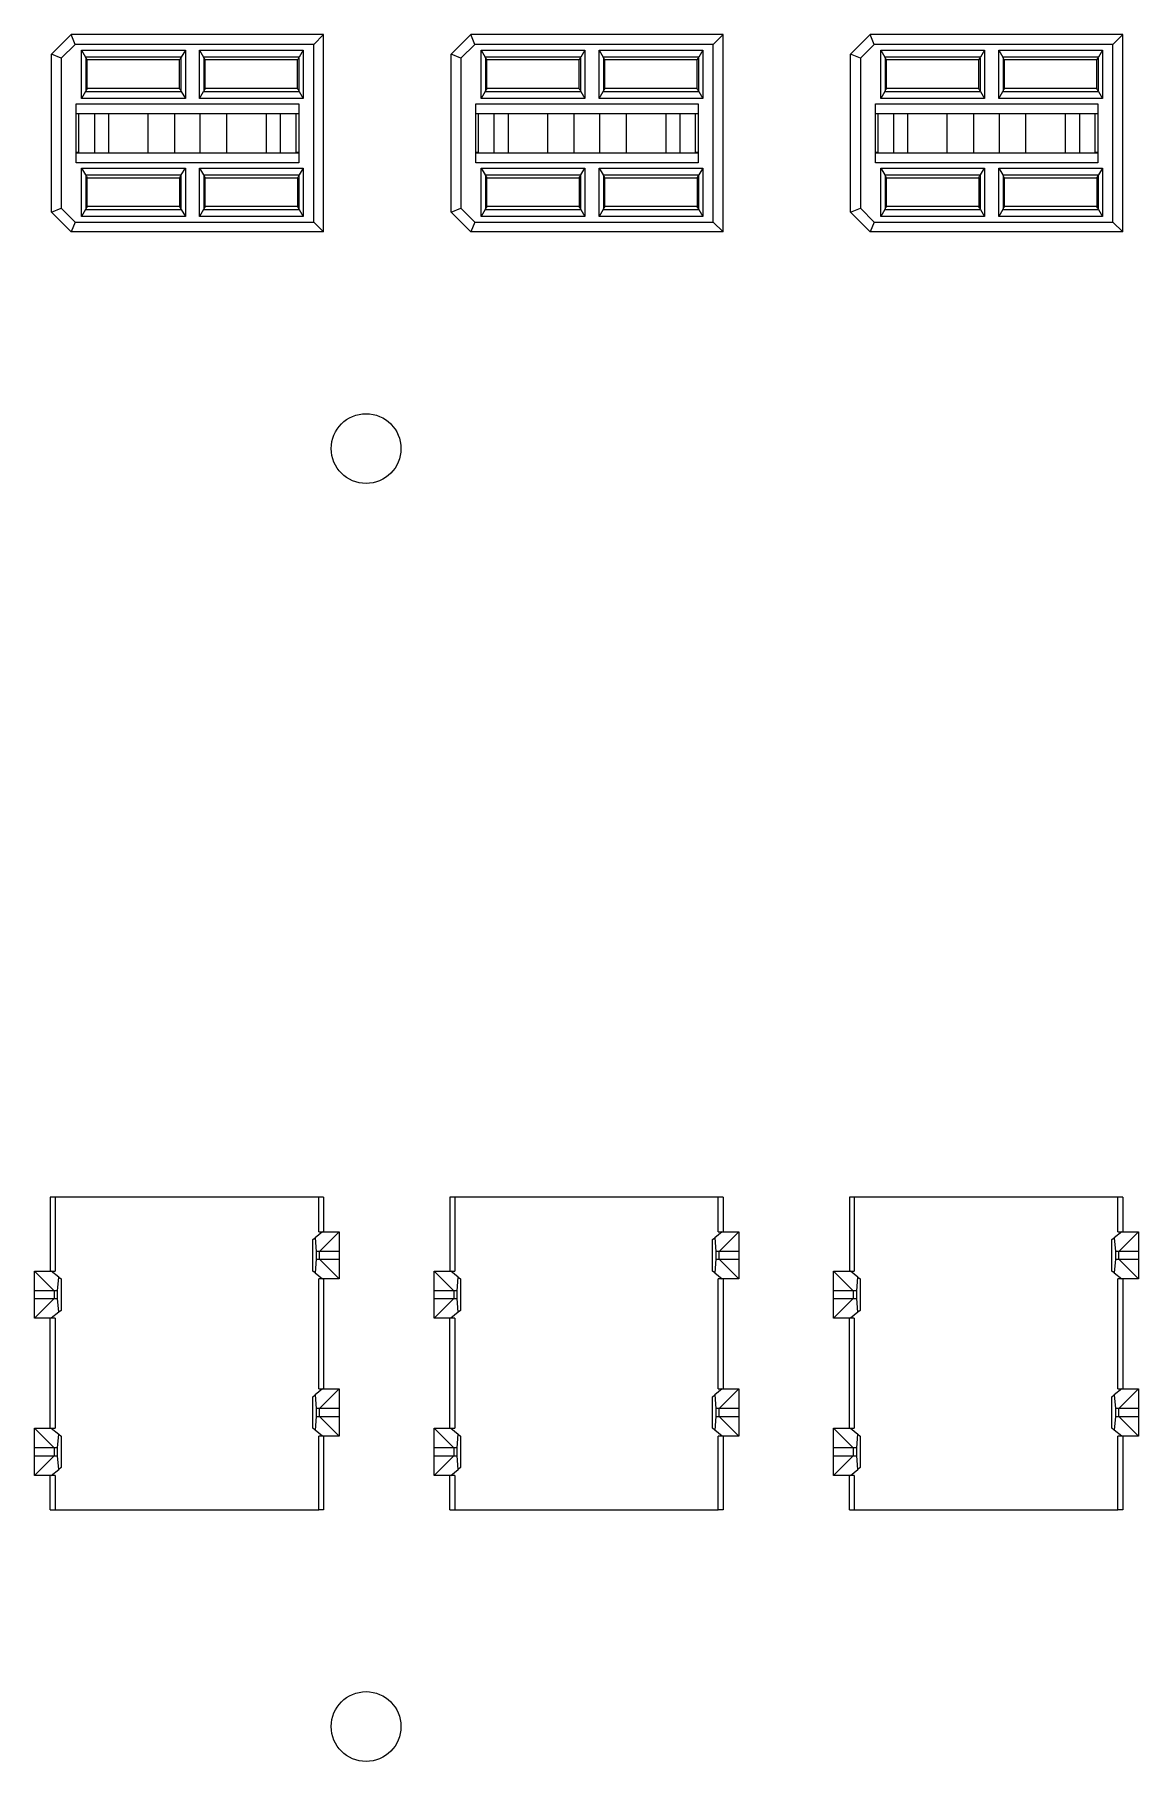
# Model space of a CAD drawing. Header units: millimetres. Extents: x 5 to 589, y 5 to 415.
# Drawn here: x 246.5 to 302.7, y 228.9 to 316.8 of the extents above; entities that cross this region are included whole.
import ezdxf

# ---------------------------------------------------------------- set-up
doc = ezdxf.new("R2010")
doc.units = ezdxf.units.MM

msp = doc.modelspace()

# ---------------------------------------------------------------- linework, layer by layer
at = {"color": 7, "linetype": 'Continuous', "lineweight": 15}
for p, q in [((248.396, 316.769), (247.396, 315.769)), ((247.896, 315.562), (248.604, 316.269)), ((248.604, 316.269), (248.396, 316.769)), ((261.236, 316.769), (248.396, 316.769)), ((260.736, 316.269), (248.604, 316.269)), ((261.236, 316.769), (260.736, 316.269)), ((260.736, 307.229), (260.736, 316.269)), ((261.236, 306.729), (261.236, 316.769)), ((268.716, 316.769), (267.716, 315.769)), ((268.216, 315.562), (268.924, 316.269)), ((268.924, 316.269), (268.716, 316.769)), ((281.556, 316.769), (268.716, 316.769)), ((281.056, 316.269), (268.924, 316.269)), ((281.556, 316.769), (281.056, 316.269)), ((281.056, 307.229), (281.056, 316.269)), ((281.556, 306.729), (281.556, 316.769)), ((289.036, 316.769), (288.036, 315.769)), ((288.536, 315.562), (289.244, 316.269)), ((289.244, 316.269), (289.036, 316.769)), ((301.876, 316.769), (289.036, 316.769)), ((301.376, 316.269), (289.244, 316.269)), ((301.876, 316.769), (301.376, 316.269)), ((301.376, 307.229), (301.376, 316.269)), ((301.876, 306.729), (301.876, 316.769)), ((247.896, 315.562), (247.396, 315.769)), ((247.396, 307.729), (247.396, 315.769)), ((247.896, 315.562), (247.896, 307.936)), ((248.928, 313.519), (248.928, 315.979)), ((248.928, 315.979), (249.132, 315.625)), ((248.928, 315.979), (254.205, 315.979)), ((254.001, 315.625), (249.132, 315.625)), ((249.149, 315.597), (249.149, 313.9)), ((249.216, 314.013), (249.216, 315.484)), ((253.916, 315.479), (249.216, 315.479)), ((253.916, 314.013), (253.916, 315.484)), ((253.983, 315.597), (253.983, 313.9)), ((254.205, 315.979), (254.001, 315.625)), ((254.205, 315.979), (254.205, 313.519)), ((254.928, 315.979), (260.205, 315.979)), ((254.928, 313.519), (254.928, 315.979)), ((254.928, 315.979), (255.132, 315.625)), ((260.001, 315.625), (255.132, 315.625)), ((255.149, 315.597), (255.149, 313.9)), ((255.216, 314.013), (255.216, 315.484)), ((259.916, 315.479), (255.216, 315.479)), ((259.916, 314.013), (259.916, 315.484)), ((259.983, 315.597), (259.983, 313.9)), ((260.205, 315.979), (260.001, 315.625)), ((260.205, 315.979), (260.205, 313.519)), ((267.716, 307.729), (267.716, 315.769)), ((268.216, 315.562), (267.716, 315.769)), ((268.216, 315.562), (268.216, 307.936)), ((269.248, 313.519), (269.248, 315.979)), ((269.248, 315.979), (269.452, 315.625)), ((269.248, 315.979), (274.525, 315.979)), ((274.321, 315.625), (269.452, 315.625)), ((269.469, 315.597), (269.469, 313.9)), ((269.536, 314.013), (269.536, 315.484)), ((274.236, 315.479), (269.536, 315.479)), ((274.236, 314.013), (274.236, 315.484)), ((274.303, 315.597), (274.303, 313.9)), ((274.525, 315.979), (274.321, 315.625)), ((274.525, 315.979), (274.525, 313.519)), ((275.248, 315.979), (280.525, 315.979)), ((275.248, 313.519), (275.248, 315.979)), ((275.248, 315.979), (275.452, 315.625)), ((280.321, 315.625), (275.452, 315.625)), ((275.469, 315.597), (275.469, 313.9)), ((275.536, 314.013), (275.536, 315.484)), ((280.236, 315.479), (275.536, 315.479)), ((280.236, 314.013), (280.236, 315.484)), ((280.303, 315.597), (280.303, 313.9)), ((280.525, 315.979), (280.321, 315.625)), ((280.525, 315.979), (280.525, 313.519)), ((288.536, 315.562), (288.036, 315.769)), ((288.036, 307.729), (288.036, 315.769)), ((288.536, 315.562), (288.536, 307.936)), ((289.568, 315.979), (294.845, 315.979)), ((289.568, 315.979), (289.772, 315.625)), ((289.568, 313.519), (289.568, 315.979)), ((294.641, 315.625), (289.772, 315.625)), ((289.789, 315.597), (289.789, 313.9)), ((289.856, 314.013), (289.856, 315.484)), ((294.556, 315.479), (289.856, 315.479)), ((294.556, 314.013), (294.556, 315.484)), ((294.623, 315.597), (294.623, 313.9)), ((294.845, 315.979), (294.641, 315.625)), ((294.845, 315.979), (294.845, 313.519)), ((295.568, 315.979), (300.845, 315.979)), ((295.568, 313.519), (295.568, 315.979)), ((295.568, 315.979), (295.772, 315.625)), ((300.641, 315.625), (295.772, 315.625)), ((295.789, 315.597), (295.789, 313.9)), ((295.856, 314.013), (295.856, 315.484)), ((300.556, 315.479), (295.856, 315.479)), ((300.556, 314.013), (300.556, 315.484)), ((300.623, 315.597), (300.623, 313.9)), ((300.845, 315.979), (300.641, 315.625)), ((300.845, 315.979), (300.845, 313.519)), ((249.132, 313.872), (248.928, 313.519)), ((249.132, 313.872), (254.001, 313.872)), ((253.916, 314.019), (249.216, 314.019)), ((254.001, 313.872), (254.205, 313.519)), ((254.928, 313.519), (255.132, 313.872)), ((255.132, 313.872), (260.001, 313.872)), ((259.916, 314.019), (255.216, 314.019)), ((260.001, 313.872), (260.205, 313.519)), ((269.452, 313.872), (269.248, 313.519)), ((269.452, 313.872), (274.321, 313.872)), ((274.236, 314.019), (269.536, 314.019)), ((274.321, 313.872), (274.525, 313.519)), ((275.248, 313.519), (275.452, 313.872)), ((275.452, 313.872), (280.321, 313.872)), ((280.236, 314.019), (275.536, 314.019)), ((280.321, 313.872), (280.525, 313.519)), ((289.772, 313.872), (289.568, 313.519)), ((289.772, 313.872), (294.641, 313.872)), ((294.556, 314.019), (289.856, 314.019)), ((294.641, 313.872), (294.845, 313.519)), ((295.568, 313.519), (295.772, 313.872)), ((295.772, 313.872), (300.641, 313.872)), ((300.556, 314.019), (295.856, 314.019)), ((300.641, 313.872), (300.845, 313.519)), ((248.66, 313.249), (259.973, 313.249)), ((248.66, 310.249), (248.66, 313.249)), ((248.66, 312.749), (259.973, 312.749)), ((248.796, 312.729), (248.66, 312.729)), ((248.796, 312.749), (248.796, 312.729)), ((248.796, 310.769), (248.796, 312.729)), ((254.205, 313.519), (248.928, 313.519)), ((249.596, 310.749), (249.596, 312.749)), ((250.316, 310.749), (250.316, 312.749)), ((252.316, 310.749), (252.316, 312.749)), ((253.666, 310.749), (253.666, 312.749)), ((260.205, 313.519), (254.928, 313.519)), ((254.966, 310.749), (254.966, 312.749)), ((256.316, 310.749), (256.316, 312.749)), ((258.316, 312.749), (258.316, 310.749)), ((259.036, 312.749), (259.036, 310.749)), ((259.836, 312.749), (259.836, 312.729)), ((259.973, 312.729), (259.836, 312.729)), ((259.836, 310.769), (259.836, 312.729)), ((259.973, 313.249), (259.973, 310.249)), ((268.98, 313.249), (280.293, 313.249)), ((268.98, 310.249), (268.98, 313.249)), ((268.98, 312.749), (280.293, 312.749)), ((269.116, 312.729), (268.98, 312.729)), ((269.116, 312.749), (269.116, 312.729)), ((269.116, 310.769), (269.116, 312.729)), ((274.525, 313.519), (269.248, 313.519)), ((269.916, 310.749), (269.916, 312.749)), ((270.636, 310.749), (270.636, 312.749)), ((272.636, 310.749), (272.636, 312.749)), ((273.986, 310.749), (273.986, 312.749)), ((280.525, 313.519), (275.248, 313.519)), ((275.286, 310.749), (275.286, 312.749)), ((276.636, 310.749), (276.636, 312.749)), ((278.636, 312.749), (278.636, 310.749)), ((279.356, 312.749), (279.356, 310.749)), ((280.156, 312.749), (280.156, 312.729)), ((280.293, 312.729), (280.156, 312.729)), ((280.156, 310.769), (280.156, 312.729)), ((280.293, 313.249), (280.293, 310.249)), ((289.3, 313.249), (300.613, 313.249)), ((289.3, 310.249), (289.3, 313.249)), ((289.3, 312.749), (300.613, 312.749)), ((289.436, 312.729), (289.3, 312.729)), ((289.436, 312.749), (289.436, 312.729)), ((289.436, 310.769), (289.436, 312.729)), ((294.845, 313.519), (289.568, 313.519)), ((290.236, 310.749), (290.236, 312.749)), ((290.956, 310.749), (290.956, 312.749)), ((292.956, 310.749), (292.956, 312.749)), ((294.306, 310.749), (294.306, 312.749)), ((300.845, 313.519), (295.568, 313.519)), ((295.606, 310.749), (295.606, 312.749)), ((296.956, 310.749), (296.956, 312.749)), ((298.956, 312.749), (298.956, 310.749)), ((299.676, 312.749), (299.676, 310.749)), ((300.476, 312.749), (300.476, 312.729)), ((300.613, 312.729), (300.476, 312.729)), ((300.476, 310.769), (300.476, 312.729)), ((300.613, 313.249), (300.613, 310.249)), ((248.796, 310.769), (248.66, 310.769)), ((248.66, 310.749), (259.973, 310.749)), ((259.973, 310.249), (248.66, 310.249)), ((248.796, 310.769), (248.796, 310.749)), ((259.836, 310.769), (259.836, 310.749)), ((259.973, 310.769), (259.836, 310.769)), ((269.116, 310.769), (268.98, 310.769)), ((268.98, 310.749), (280.293, 310.749)), ((280.293, 310.249), (268.98, 310.249)), ((269.116, 310.769), (269.116, 310.749)), ((280.156, 310.769), (280.156, 310.749)), ((280.293, 310.769), (280.156, 310.769)), ((289.436, 310.769), (289.3, 310.769)), ((289.3, 310.749), (300.613, 310.749)), ((300.613, 310.249), (289.3, 310.249)), ((289.436, 310.769), (289.436, 310.749)), ((300.476, 310.769), (300.476, 310.749)), ((300.613, 310.769), (300.476, 310.769)), ((248.928, 309.979), (254.205, 309.979)), ((248.928, 307.519), (248.928, 309.979)), ((248.928, 309.979), (249.132, 309.625)), ((249.132, 309.625), (254.001, 309.625)), ((249.149, 309.597), (249.149, 307.9)), ((249.216, 308.013), (249.216, 309.484)), ((249.216, 309.479), (253.916, 309.479)), ((253.916, 309.484), (253.916, 308.013)), ((253.983, 309.597), (253.983, 307.9)), ((254.001, 309.625), (254.205, 309.979)), ((254.205, 309.979), (254.205, 307.519)), ((254.928, 309.979), (260.205, 309.979)), ((254.928, 307.519), (254.928, 309.979)), ((254.928, 309.979), (255.132, 309.625)), ((255.132, 309.625), (260.001, 309.625)), ((255.149, 309.597), (255.149, 307.9)), ((255.216, 308.013), (255.216, 309.484)), ((255.216, 309.479), (259.916, 309.479)), ((259.916, 309.484), (259.916, 308.013)), ((259.983, 309.597), (259.983, 307.9)), ((260.205, 309.979), (260.001, 309.625)), ((260.205, 309.979), (260.205, 307.519)), ((269.248, 309.979), (274.525, 309.979)), ((269.248, 307.519), (269.248, 309.979)), ((269.248, 309.979), (269.452, 309.625)), ((269.452, 309.625), (274.321, 309.625)), ((269.469, 309.597), (269.469, 307.9)), ((269.536, 308.013), (269.536, 309.484)), ((269.536, 309.479), (274.236, 309.479)), ((274.236, 309.484), (274.236, 308.013)), ((274.303, 309.597), (274.303, 307.9)), ((274.321, 309.625), (274.525, 309.979)), ((274.525, 309.979), (274.525, 307.519)), ((275.248, 309.979), (280.525, 309.979)), ((275.248, 307.519), (275.248, 309.979)), ((275.248, 309.979), (275.452, 309.625)), ((275.452, 309.625), (280.321, 309.625)), ((275.469, 309.597), (275.469, 307.9)), ((275.536, 308.013), (275.536, 309.484)), ((275.536, 309.479), (280.236, 309.479)), ((280.236, 309.484), (280.236, 308.013)), ((280.303, 309.597), (280.303, 307.9)), ((280.525, 309.979), (280.321, 309.625)), ((280.525, 309.979), (280.525, 307.519)), ((289.568, 309.979), (294.845, 309.979)), ((289.568, 307.519), (289.568, 309.979)), ((289.568, 309.979), (289.772, 309.625)), ((289.772, 309.625), (294.641, 309.625)), ((289.789, 309.597), (289.789, 307.9)), ((289.856, 308.013), (289.856, 309.484)), ((289.856, 309.479), (294.556, 309.479)), ((294.556, 309.484), (294.556, 308.013)), ((294.623, 309.597), (294.623, 307.9)), ((294.641, 309.625), (294.845, 309.979)), ((294.845, 309.979), (294.845, 307.519)), ((295.568, 309.979), (300.845, 309.979)), ((295.568, 307.519), (295.568, 309.979)), ((295.568, 309.979), (295.772, 309.625)), ((295.772, 309.625), (300.641, 309.625)), ((295.789, 309.597), (295.789, 307.9)), ((295.856, 308.013), (295.856, 309.484)), ((295.856, 309.479), (300.556, 309.479)), ((300.556, 309.484), (300.556, 308.013)), ((300.623, 309.597), (300.623, 307.9)), ((300.845, 309.979), (300.641, 309.625)), ((300.845, 309.979), (300.845, 307.519)), ((247.396, 307.729), (247.896, 307.936)), ((248.396, 306.729), (247.396, 307.729)), ((247.896, 307.936), (248.604, 307.229)), ((249.132, 307.872), (248.928, 307.519)), ((254.205, 307.519), (248.928, 307.519)), ((249.132, 307.872), (254.001, 307.872)), ((253.916, 308.019), (249.216, 308.019)), ((254.001, 307.872), (254.205, 307.519)), ((255.132, 307.872), (254.928, 307.519)), ((260.205, 307.519), (254.928, 307.519)), ((255.132, 307.872), (260.001, 307.872)), ((259.916, 308.019), (255.216, 308.019)), ((260.001, 307.872), (260.205, 307.519)), ((267.716, 307.729), (268.216, 307.936)), ((268.716, 306.729), (267.716, 307.729)), ((268.216, 307.936), (268.924, 307.229)), ((269.452, 307.872), (269.248, 307.519)), ((274.525, 307.519), (269.248, 307.519)), ((269.452, 307.872), (274.321, 307.872)), ((274.236, 308.019), (269.536, 308.019)), ((274.321, 307.872), (274.525, 307.519)), ((275.452, 307.872), (275.248, 307.519)), ((280.525, 307.519), (275.248, 307.519)), ((275.452, 307.872), (280.321, 307.872)), ((280.236, 308.019), (275.536, 308.019)), ((280.321, 307.872), (280.525, 307.519)), ((288.036, 307.729), (288.536, 307.936)), ((289.036, 306.729), (288.036, 307.729)), ((288.536, 307.936), (289.244, 307.229)), ((289.772, 307.872), (289.568, 307.519)), ((294.845, 307.519), (289.568, 307.519)), ((289.772, 307.872), (294.641, 307.872)), ((294.556, 308.019), (289.856, 308.019)), ((294.641, 307.872), (294.845, 307.519)), ((295.772, 307.872), (295.568, 307.519)), ((300.845, 307.519), (295.568, 307.519)), ((295.772, 307.872), (300.641, 307.872)), ((300.556, 308.019), (295.856, 308.019)), ((300.641, 307.872), (300.845, 307.519)), ((248.604, 307.229), (248.396, 306.729)), ((261.236, 306.729), (248.396, 306.729)), ((248.604, 307.229), (260.736, 307.229)), ((261.236, 306.729), (260.736, 307.229)), ((268.924, 307.229), (268.716, 306.729)), ((281.556, 306.729), (268.716, 306.729)), ((268.924, 307.229), (281.056, 307.229)), ((281.556, 306.729), (281.056, 307.229)), ((289.244, 307.229), (289.036, 306.729)), ((301.876, 306.729), (289.036, 306.729)), ((289.244, 307.229), (301.376, 307.229)), ((301.876, 306.729), (301.376, 307.229)), ((247.336, 257.629), (247.336, 253.879)), ((247.586, 257.629), (247.336, 257.629)), ((247.586, 257.629), (247.586, 253.879)), ((260.986, 257.629), (247.586, 257.629)), ((260.986, 255.879), (260.986, 257.629)), ((261.236, 257.629), (260.986, 257.629)), ((261.236, 257.629), (261.236, 255.879)), ((267.656, 257.629), (267.656, 253.879)), ((267.906, 257.629), (267.656, 257.629)), ((267.906, 257.629), (267.906, 253.879)), ((281.306, 257.629), (267.906, 257.629)), ((281.306, 255.879), (281.306, 257.629)), ((281.556, 257.629), (281.306, 257.629)), ((281.556, 257.629), (281.556, 255.879)), ((287.976, 257.629), (287.976, 253.879)), ((288.226, 257.629), (287.976, 257.629)), ((288.226, 257.629), (288.226, 253.879)), ((301.626, 257.629), (288.226, 257.629)), ((301.626, 255.879), (301.626, 257.629)), ((301.876, 257.629), (301.626, 257.629)), ((301.876, 257.629), (301.876, 255.879)), ((261.186, 255.879), (260.806, 255.574)), ((260.986, 255.879), (261.186, 255.879)), ((262.036, 255.879), (261.036, 254.879)), ((261.186, 255.879), (262.036, 255.879)), ((262.036, 255.879), (262.036, 254.879)), ((281.506, 255.879), (281.126, 255.574)), ((281.306, 255.879), (281.506, 255.879)), ((282.356, 255.879), (281.356, 254.879)), ((281.506, 255.879), (282.356, 255.879)), ((282.356, 255.879), (282.356, 254.879)), ((301.826, 255.879), (301.446, 255.574)), ((301.626, 255.879), (301.826, 255.879)), ((302.676, 255.879), (301.676, 254.879)), ((301.826, 255.879), (302.676, 255.879)), ((302.676, 255.879), (302.676, 254.879)), ((260.686, 255.479), (260.806, 255.574)), ((260.686, 253.879), (260.686, 255.479)), ((260.806, 255.574), (260.866, 254.879)), ((260.866, 254.879), (260.866, 254.479)), ((261.036, 254.879), (260.866, 254.879)), ((261.036, 254.479), (261.036, 254.879)), ((262.036, 254.879), (261.036, 254.879)), ((262.036, 254.879), (262.036, 254.479)), ((281.006, 255.479), (281.126, 255.574)), ((281.006, 253.879), (281.006, 255.479)), ((281.126, 255.574), (281.186, 254.879)), ((281.186, 254.879), (281.186, 254.479)), ((281.356, 254.879), (281.186, 254.879)), ((281.356, 254.479), (281.356, 254.879)), ((282.356, 254.879), (281.356, 254.879)), ((282.356, 254.879), (282.356, 254.479)), ((301.326, 255.479), (301.446, 255.574)), ((301.326, 253.879), (301.326, 255.479)), ((301.446, 255.574), (301.506, 254.879)), ((301.506, 254.879), (301.506, 254.479)), ((301.676, 254.879), (301.506, 254.879)), ((301.676, 254.479), (301.676, 254.879)), ((302.676, 254.879), (301.676, 254.879)), ((302.676, 254.879), (302.676, 254.479)), ((246.536, 253.879), (247.386, 253.879)), ((247.536, 252.879), (246.536, 253.879)), ((246.536, 252.879), (246.536, 253.879)), ((247.767, 253.574), (247.386, 253.879)), ((247.386, 253.879), (247.586, 253.879)), ((260.806, 253.783), (260.686, 253.879)), ((260.866, 254.479), (260.806, 253.783)), ((260.866, 254.479), (261.036, 254.479)), ((261.036, 254.479), (262.036, 253.479)), ((261.036, 254.479), (262.036, 254.479)), ((262.036, 254.479), (262.036, 253.479)), ((267.856, 252.879), (266.856, 253.879)), ((266.856, 252.879), (266.856, 253.879)), ((266.856, 253.879), (267.706, 253.879)), ((268.087, 253.574), (267.706, 253.879)), ((267.706, 253.879), (267.906, 253.879)), ((281.126, 253.783), (281.006, 253.879)), ((281.186, 254.479), (281.126, 253.783)), ((281.186, 254.479), (281.356, 254.479)), ((281.356, 254.479), (282.356, 253.479)), ((281.356, 254.479), (282.356, 254.479)), ((282.356, 254.479), (282.356, 253.479)), ((288.176, 252.879), (287.176, 253.879)), ((287.176, 252.879), (287.176, 253.879)), ((287.176, 253.879), (288.026, 253.879)), ((288.407, 253.574), (288.026, 253.879)), ((288.026, 253.879), (288.226, 253.879)), ((301.446, 253.783), (301.326, 253.879)), ((301.506, 254.479), (301.446, 253.783)), ((301.506, 254.479), (301.676, 254.479)), ((301.676, 254.479), (302.676, 253.479)), ((301.676, 254.479), (302.676, 254.479)), ((302.676, 254.479), (302.676, 253.479)), ((247.706, 252.879), (247.767, 253.574)), ((247.767, 253.574), (247.886, 253.479)), ((247.886, 253.479), (247.886, 251.879)), ((260.806, 253.783), (261.186, 253.479)), ((260.986, 247.879), (260.986, 253.479)), ((261.186, 253.479), (260.986, 253.479)), ((262.036, 253.479), (261.186, 253.479)), ((261.236, 253.479), (261.236, 247.879)), ((268.026, 252.879), (268.087, 253.574)), ((268.087, 253.574), (268.206, 253.479)), ((268.206, 253.479), (268.206, 251.879)), ((281.126, 253.783), (281.506, 253.479)), ((281.306, 247.879), (281.306, 253.479)), ((281.506, 253.479), (281.306, 253.479)), ((282.356, 253.479), (281.506, 253.479)), ((281.556, 253.479), (281.556, 247.879)), ((288.346, 252.879), (288.407, 253.574)), ((288.407, 253.574), (288.526, 253.479)), ((288.526, 253.479), (288.526, 251.879)), ((301.446, 253.783), (301.826, 253.479)), ((301.626, 247.879), (301.626, 253.479)), ((301.826, 253.479), (301.626, 253.479)), ((302.676, 253.479), (301.826, 253.479)), ((301.876, 253.479), (301.876, 247.879)), ((246.536, 252.479), (246.536, 252.879)), ((247.536, 252.879), (246.536, 252.879)), ((246.536, 251.479), (246.536, 252.479)), ((246.536, 251.479), (247.536, 252.479)), ((246.536, 252.479), (247.536, 252.479)), ((247.706, 252.879), (247.536, 252.879)), ((247.536, 252.879), (247.536, 252.479)), ((247.536, 252.479), (247.706, 252.479)), ((247.706, 252.479), (247.706, 252.879)), ((247.767, 251.783), (247.706, 252.479)), ((266.856, 252.479), (266.856, 252.879)), ((267.856, 252.879), (266.856, 252.879)), ((266.856, 252.479), (267.856, 252.479)), ((266.856, 251.479), (266.856, 252.479)), ((266.856, 251.479), (267.856, 252.479)), ((267.856, 252.879), (267.856, 252.479)), ((268.026, 252.879), (267.856, 252.879)), ((267.856, 252.479), (268.026, 252.479)), ((268.026, 252.479), (268.026, 252.879)), ((268.087, 251.783), (268.026, 252.479)), ((287.176, 252.479), (287.176, 252.879)), ((288.176, 252.879), (287.176, 252.879)), ((287.176, 251.479), (287.176, 252.479)), ((287.176, 251.479), (288.176, 252.479)), ((287.176, 252.479), (288.176, 252.479)), ((288.346, 252.879), (288.176, 252.879)), ((288.176, 252.879), (288.176, 252.479)), ((288.176, 252.479), (288.346, 252.479)), ((288.346, 252.479), (288.346, 252.879)), ((288.407, 251.783), (288.346, 252.479)), ((247.386, 251.479), (246.536, 251.479)), ((247.336, 245.879), (247.336, 251.479)), ((247.767, 251.783), (247.386, 251.479)), ((247.586, 251.479), (247.386, 251.479)), ((247.586, 251.479), (247.586, 245.879)), ((247.886, 251.879), (247.767, 251.783)), ((267.706, 251.479), (266.856, 251.479)), ((267.656, 245.879), (267.656, 251.479)), ((268.087, 251.783), (267.706, 251.479)), ((267.906, 251.479), (267.706, 251.479)), ((267.906, 251.479), (267.906, 245.879)), ((268.206, 251.879), (268.087, 251.783)), ((288.026, 251.479), (287.176, 251.479)), ((287.976, 245.879), (287.976, 251.479)), ((288.407, 251.783), (288.026, 251.479)), ((288.226, 251.479), (288.026, 251.479)), ((288.226, 251.479), (288.226, 245.879)), ((288.526, 251.879), (288.407, 251.783)), ((261.186, 247.879), (260.806, 247.574)), ((260.986, 247.879), (261.186, 247.879)), ((262.036, 247.879), (261.036, 246.879)), ((261.186, 247.879), (262.036, 247.879)), ((262.036, 247.879), (262.036, 246.879)), ((281.506, 247.879), (281.126, 247.574)), ((281.306, 247.879), (281.506, 247.879)), ((282.356, 247.879), (281.356, 246.879)), ((281.506, 247.879), (282.356, 247.879)), ((282.356, 247.879), (282.356, 246.879)), ((301.826, 247.879), (301.446, 247.574)), ((301.626, 247.879), (301.826, 247.879)), ((302.676, 247.879), (301.676, 246.879)), ((301.826, 247.879), (302.676, 247.879)), ((302.676, 247.879), (302.676, 246.879)), ((260.686, 247.479), (260.806, 247.574)), ((260.686, 245.879), (260.686, 247.479)), ((260.806, 247.574), (260.866, 246.879)), ((260.866, 246.879), (260.866, 246.479)), ((261.036, 246.879), (260.866, 246.879)), ((261.036, 246.479), (261.036, 246.879)), ((262.036, 246.879), (261.036, 246.879)), ((262.036, 246.879), (262.036, 246.479)), ((281.006, 247.479), (281.126, 247.574)), ((281.006, 245.879), (281.006, 247.479)), ((281.126, 247.574), (281.186, 246.879)), ((281.186, 246.879), (281.186, 246.479)), ((281.356, 246.879), (281.186, 246.879)), ((281.356, 246.479), (281.356, 246.879)), ((282.356, 246.879), (281.356, 246.879)), ((282.356, 246.879), (282.356, 246.479)), ((301.326, 247.479), (301.446, 247.574)), ((301.326, 245.879), (301.326, 247.479)), ((301.446, 247.574), (301.506, 246.879)), ((301.506, 246.879), (301.506, 246.479)), ((301.676, 246.879), (301.506, 246.879)), ((301.676, 246.479), (301.676, 246.879)), ((302.676, 246.879), (301.676, 246.879)), ((302.676, 246.879), (302.676, 246.479)), ((260.866, 246.479), (260.806, 245.783)), ((260.866, 246.479), (261.036, 246.479)), ((261.036, 246.479), (262.036, 246.479)), ((261.036, 246.479), (262.036, 245.479)), ((262.036, 246.479), (262.036, 245.479)), ((281.186, 246.479), (281.126, 245.783)), ((281.186, 246.479), (281.356, 246.479)), ((281.356, 246.479), (282.356, 246.479)), ((281.356, 246.479), (282.356, 245.479)), ((282.356, 246.479), (282.356, 245.479)), ((301.506, 246.479), (301.446, 245.783)), ((301.506, 246.479), (301.676, 246.479)), ((301.676, 246.479), (302.676, 246.479)), ((301.676, 246.479), (302.676, 245.479)), ((302.676, 246.479), (302.676, 245.479)), ((246.536, 245.879), (247.386, 245.879)), ((247.536, 244.879), (246.536, 245.879)), ((246.536, 244.879), (246.536, 245.879)), ((247.386, 245.879), (247.767, 245.574)), ((247.386, 245.879), (247.586, 245.879)), ((247.706, 244.879), (247.767, 245.574)), ((247.767, 245.574), (247.886, 245.479)), ((247.886, 245.479), (247.886, 243.879)), ((260.806, 245.783), (260.686, 245.879)), ((261.186, 245.479), (260.806, 245.783)), ((260.986, 241.729), (260.986, 245.479)), ((261.186, 245.479), (260.986, 245.479)), ((262.036, 245.479), (261.186, 245.479)), ((261.236, 245.479), (261.236, 241.729)), ((266.856, 245.879), (267.706, 245.879)), ((267.856, 244.879), (266.856, 245.879)), ((266.856, 244.879), (266.856, 245.879)), ((267.706, 245.879), (268.087, 245.574)), ((267.706, 245.879), (267.906, 245.879)), ((268.026, 244.879), (268.087, 245.574)), ((268.087, 245.574), (268.206, 245.479)), ((268.206, 245.479), (268.206, 243.879)), ((281.126, 245.783), (281.006, 245.879)), ((281.506, 245.479), (281.126, 245.783)), ((281.306, 241.729), (281.306, 245.479)), ((281.506, 245.479), (281.306, 245.479)), ((282.356, 245.479), (281.506, 245.479)), ((281.556, 245.479), (281.556, 241.729)), ((287.176, 245.879), (288.026, 245.879)), ((288.176, 244.879), (287.176, 245.879)), ((287.176, 244.879), (287.176, 245.879)), ((288.026, 245.879), (288.407, 245.574)), ((288.026, 245.879), (288.226, 245.879)), ((288.346, 244.879), (288.407, 245.574)), ((288.407, 245.574), (288.526, 245.479)), ((288.526, 245.479), (288.526, 243.879)), ((301.446, 245.783), (301.326, 245.879)), ((301.826, 245.479), (301.446, 245.783)), ((301.626, 241.729), (301.626, 245.479)), ((301.826, 245.479), (301.626, 245.479)), ((302.676, 245.479), (301.826, 245.479)), ((301.876, 245.479), (301.876, 241.729)), ((246.536, 244.479), (246.536, 244.879)), ((247.536, 244.879), (246.536, 244.879)), ((246.536, 243.479), (247.536, 244.479)), ((246.536, 244.479), (247.536, 244.479)), ((246.536, 243.479), (246.536, 244.479)), ((247.706, 244.879), (247.536, 244.879)), ((247.536, 244.879), (247.536, 244.479)), ((247.536, 244.479), (247.706, 244.479)), ((247.706, 244.479), (247.706, 244.879)), ((247.767, 243.783), (247.706, 244.479)), ((266.856, 244.479), (266.856, 244.879)), ((267.856, 244.879), (266.856, 244.879)), ((266.856, 243.479), (267.856, 244.479)), ((266.856, 244.479), (267.856, 244.479)), ((266.856, 243.479), (266.856, 244.479)), ((268.026, 244.879), (267.856, 244.879)), ((267.856, 244.879), (267.856, 244.479)), ((267.856, 244.479), (268.026, 244.479)), ((268.026, 244.479), (268.026, 244.879)), ((268.087, 243.783), (268.026, 244.479)), ((287.176, 244.479), (287.176, 244.879)), ((288.176, 244.879), (287.176, 244.879)), ((287.176, 243.479), (288.176, 244.479)), ((287.176, 243.479), (287.176, 244.479)), ((287.176, 244.479), (288.176, 244.479)), ((288.346, 244.879), (288.176, 244.879)), ((288.176, 244.879), (288.176, 244.479)), ((288.176, 244.479), (288.346, 244.479)), ((288.346, 244.479), (288.346, 244.879)), ((288.407, 243.783), (288.346, 244.479)), ((247.386, 243.479), (246.536, 243.479)), ((247.336, 241.729), (247.336, 243.479)), ((247.386, 243.479), (247.767, 243.783)), ((247.586, 243.479), (247.386, 243.479)), ((247.586, 243.479), (247.586, 241.729)), ((247.886, 243.879), (247.767, 243.783)), ((267.706, 243.479), (266.856, 243.479)), ((267.656, 241.729), (267.656, 243.479)), ((267.706, 243.479), (268.087, 243.783)), ((267.906, 243.479), (267.706, 243.479)), ((267.906, 243.479), (267.906, 241.729)), ((268.206, 243.879), (268.087, 243.783)), ((288.026, 243.479), (287.176, 243.479)), ((287.976, 241.729), (287.976, 243.479)), ((288.026, 243.479), (288.407, 243.783)), ((288.226, 243.479), (288.026, 243.479)), ((288.226, 243.479), (288.226, 241.729)), ((288.526, 243.879), (288.407, 243.783)), ((247.336, 241.729), (247.586, 241.729)), ((247.586, 241.729), (260.986, 241.729)), ((261.236, 241.729), (260.986, 241.729)), ((267.656, 241.729), (267.906, 241.729)), ((267.906, 241.729), (281.306, 241.729)), ((281.556, 241.729), (281.306, 241.729)), ((287.976, 241.729), (288.226, 241.729)), ((288.226, 241.729), (301.626, 241.729)), ((301.876, 241.729), (301.626, 241.729))]:
    msp.add_line(p, q, dxfattribs=at)
for centre in [(263.396, 295.709), (263.396, 230.709)]:
    msp.add_circle(centre, 1.775, dxfattribs=at)
for centre, start_param, end_param in [((249.336, 315.979), 2.356194, 2.438914), ((253.797, 315.979), 3.844272, 3.926991), ((255.336, 315.979), 2.356194, 2.438914), ((259.797, 315.979), 3.844272, 3.926991), ((269.656, 315.979), 2.356194, 2.438914), ((274.117, 315.979), 3.844272, 3.926991), ((275.656, 315.979), 2.356194, 2.438914), ((280.117, 315.979), 3.844272, 3.926991), ((289.976, 315.979), 2.356194, 2.438914), ((294.437, 315.979), 3.844272, 3.926991), ((295.976, 315.979), 2.356194, 2.438914), ((300.437, 315.979), 3.844272, 3.926991), ((249.336, 313.519), 0.702679, 0.785398), ((253.797, 313.519), 5.497787, 5.580506), ((255.336, 313.519), 0.702679, 0.785398), ((259.797, 313.519), 5.497787, 5.580506), ((269.656, 313.519), 0.702679, 0.785398), ((274.117, 313.519), 5.497787, 5.580506), ((275.656, 313.519), 0.702679, 0.785398), ((280.117, 313.519), 5.497787, 5.580506), ((289.976, 313.519), 0.702679, 0.785398), ((294.437, 313.519), 5.497787, 5.580506), ((295.976, 313.519), 0.702679, 0.785398), ((300.437, 313.519), 5.497787, 5.580506), ((249.336, 309.979), 2.356194, 2.438914), ((253.797, 309.979), 3.844272, 3.926991), ((255.336, 309.979), 2.356194, 2.438914), ((259.797, 309.979), 3.844272, 3.926991), ((269.656, 309.979), 2.356194, 2.438914), ((274.117, 309.979), 3.844272, 3.926991), ((275.656, 309.979), 2.356194, 2.438914), ((280.117, 309.979), 3.844272, 3.926991), ((289.976, 309.979), 2.356194, 2.438914), ((294.437, 309.979), 3.844272, 3.926991), ((295.976, 309.979), 2.356194, 2.438914), ((300.437, 309.979), 3.844272, 3.926991), ((249.336, 307.519), 0.702679, 0.785398), ((253.797, 307.519), 5.497787, 5.580506), ((255.336, 307.519), 0.702679, 0.785398), ((259.797, 307.519), 5.497787, 5.580506), ((269.656, 307.519), 0.702679, 0.785398), ((274.117, 307.519), 5.497787, 5.580506), ((275.656, 307.519), 0.702679, 0.785398), ((280.117, 307.519), 5.497787, 5.580506), ((289.976, 307.519), 0.702679, 0.785398), ((294.437, 307.519), 5.497787, 5.580506), ((295.976, 307.519), 0.702679, 0.785398), ((300.437, 307.519), 5.497787, 5.580506)]:
    msp.add_ellipse(centre, major_axis=(0, 0.5), ratio=0.57735, start_param=start_param, end_param=end_param, dxfattribs=at)
for points, knots in [([(249.216, 315.484), (249.213, 315.495), (249.205, 315.516), (249.168, 315.57), (249.149, 315.597)], [0, 0, 0, 0, 0.49317, 1, 1, 1, 1]), ([(253.983, 315.597), (253.965, 315.571), (253.928, 315.517), (253.92, 315.495), (253.916, 315.484)], [0, 0, 0, 0, 0.497833, 1, 1, 1, 1]), ([(255.216, 315.484), (255.213, 315.495), (255.205, 315.516), (255.168, 315.57), (255.149, 315.597)], [0, 0, 0, 0, 0.493168, 1, 1, 1, 1]), ([(259.983, 315.597), (259.965, 315.571), (259.928, 315.517), (259.92, 315.495), (259.916, 315.484)], [0, 0, 0, 0, 0.49783, 1, 1, 1, 1]), ([(269.536, 315.484), (269.533, 315.495), (269.525, 315.516), (269.488, 315.57), (269.469, 315.597)], [0, 0, 0, 0, 0.493168, 1, 1, 1, 1]), ([(274.303, 315.597), (274.285, 315.571), (274.248, 315.517), (274.24, 315.495), (274.236, 315.484)], [0, 0, 0, 0, 0.497832, 1, 1, 1, 1]), ([(275.536, 315.484), (275.533, 315.495), (275.525, 315.516), (275.488, 315.57), (275.469, 315.597)], [0, 0, 0, 0, 0.493168, 1, 1, 1, 1]), ([(280.303, 315.597), (280.285, 315.571), (280.248, 315.517), (280.24, 315.495), (280.236, 315.484)], [0, 0, 0, 0, 0.497833, 1, 1, 1, 1]), ([(289.856, 315.484), (289.853, 315.495), (289.845, 315.516), (289.808, 315.57), (289.789, 315.597)], [0, 0, 0, 0, 0.493168, 1, 1, 1, 1]), ([(294.623, 315.597), (294.605, 315.571), (294.568, 315.517), (294.56, 315.495), (294.556, 315.484)], [0, 0, 0, 0, 0.497831, 1, 1, 1, 1]), ([(295.856, 315.484), (295.853, 315.495), (295.845, 315.516), (295.808, 315.57), (295.789, 315.597)], [0, 0, 0, 0, 0.493168, 1, 1, 1, 1]), ([(300.623, 315.597), (300.605, 315.571), (300.568, 315.517), (300.56, 315.495), (300.556, 315.484)], [0, 0, 0, 0, 0.497832, 1, 1, 1, 1]), ([(249.149, 313.9), (249.168, 313.927), (249.205, 313.981), (249.213, 314.003), (249.216, 314.013)], [0, 0, 0, 0, 0.49783, 1, 1, 1, 1]), ([(253.916, 314.013), (253.92, 314.003), (253.928, 313.981), (253.965, 313.928), (253.983, 313.9)], [0, 0, 0, 0, 0.493168, 1, 1, 1, 1]), ([(255.149, 313.9), (255.168, 313.927), (255.205, 313.981), (255.213, 314.003), (255.216, 314.013)], [0, 0, 0, 0, 0.497833, 1, 1, 1, 1]), ([(259.916, 314.013), (259.92, 314.003), (259.928, 313.981), (259.965, 313.928), (259.983, 313.9)], [0, 0, 0, 0, 0.493167, 1, 1, 1, 1]), ([(269.469, 313.9), (269.488, 313.927), (269.525, 313.981), (269.533, 314.003), (269.536, 314.013)], [0, 0, 0, 0, 0.497833, 1, 1, 1, 1]), ([(274.236, 314.013), (274.24, 314.003), (274.248, 313.981), (274.285, 313.928), (274.303, 313.9)], [0, 0, 0, 0, 0.493167, 1, 1, 1, 1]), ([(275.469, 313.9), (275.488, 313.927), (275.525, 313.981), (275.533, 314.003), (275.536, 314.013)], [0, 0, 0, 0, 0.497833, 1, 1, 1, 1]), ([(280.236, 314.013), (280.24, 314.003), (280.248, 313.981), (280.285, 313.928), (280.303, 313.9)], [0, 0, 0, 0, 0.493168, 1, 1, 1, 1]), ([(289.789, 313.9), (289.808, 313.927), (289.845, 313.981), (289.853, 314.003), (289.856, 314.013)], [0, 0, 0, 0, 0.497832, 1, 1, 1, 1]), ([(294.556, 314.013), (294.56, 314.003), (294.568, 313.981), (294.605, 313.928), (294.623, 313.9)], [0, 0, 0, 0, 0.493168, 1, 1, 1, 1]), ([(295.789, 313.9), (295.808, 313.927), (295.845, 313.981), (295.853, 314.003), (295.856, 314.013)], [0, 0, 0, 0, 0.497831, 1, 1, 1, 1]), ([(300.556, 314.013), (300.56, 314.003), (300.568, 313.981), (300.605, 313.928), (300.623, 313.9)], [0, 0, 0, 0, 0.493168, 1, 1, 1, 1]), ([(249.149, 309.597), (249.168, 309.571), (249.205, 309.517), (249.213, 309.495), (249.216, 309.484)], [0, 0, 0, 0, 0.497824, 1, 1, 1, 1]), ([(253.916, 309.484), (253.92, 309.495), (253.928, 309.516), (253.965, 309.57), (253.983, 309.597)], [0, 0, 0, 0, 0.493174, 1, 1, 1, 1]), ([(255.216, 309.484), (255.213, 309.495), (255.205, 309.516), (255.168, 309.57), (255.149, 309.597)], [0, 0, 0, 0, 0.493174, 1, 1, 1, 1]), ([(259.983, 309.597), (259.965, 309.571), (259.928, 309.517), (259.92, 309.495), (259.916, 309.484)], [0, 0, 0, 0, 0.497824, 1, 1, 1, 1]), ([(269.469, 309.597), (269.488, 309.571), (269.525, 309.517), (269.533, 309.495), (269.536, 309.484)], [0, 0, 0, 0, 0.497826, 1, 1, 1, 1]), ([(274.236, 309.484), (274.24, 309.495), (274.248, 309.516), (274.285, 309.57), (274.303, 309.597)], [0, 0, 0, 0, 0.493174, 1, 1, 1, 1]), ([(275.536, 309.484), (275.533, 309.495), (275.525, 309.516), (275.488, 309.57), (275.469, 309.597)], [0, 0, 0, 0, 0.493174, 1, 1, 1, 1]), ([(280.303, 309.597), (280.285, 309.571), (280.248, 309.517), (280.24, 309.495), (280.236, 309.484)], [0, 0, 0, 0, 0.497826, 1, 1, 1, 1]), ([(289.789, 309.597), (289.808, 309.571), (289.845, 309.517), (289.853, 309.495), (289.856, 309.484)], [0, 0, 0, 0, 0.497826, 1, 1, 1, 1]), ([(294.556, 309.484), (294.56, 309.495), (294.568, 309.516), (294.605, 309.57), (294.623, 309.597)], [0, 0, 0, 0, 0.493175, 1, 1, 1, 1]), ([(295.856, 309.484), (295.853, 309.495), (295.845, 309.516), (295.808, 309.57), (295.789, 309.597)], [0, 0, 0, 0, 0.493175, 1, 1, 1, 1]), ([(300.623, 309.597), (300.605, 309.571), (300.568, 309.517), (300.56, 309.495), (300.556, 309.484)], [0, 0, 0, 0, 0.497826, 1, 1, 1, 1]), ([(249.149, 307.9), (249.168, 307.927), (249.205, 307.981), (249.213, 308.003), (249.216, 308.013)], [0, 0, 0, 0, 0.49782, 1, 1, 1, 1]), ([(253.983, 307.9), (253.965, 307.927), (253.928, 307.981), (253.92, 308.003), (253.916, 308.013)], [0, 0, 0, 0, 0.497822, 1, 1, 1, 1]), ([(255.149, 307.9), (255.168, 307.927), (255.205, 307.981), (255.213, 308.003), (255.216, 308.013)], [0, 0, 0, 0, 0.497822, 1, 1, 1, 1]), ([(259.983, 307.9), (259.965, 307.927), (259.928, 307.981), (259.92, 308.003), (259.916, 308.013)], [0, 0, 0, 0, 0.49782, 1, 1, 1, 1]), ([(269.469, 307.9), (269.488, 307.927), (269.525, 307.981), (269.533, 308.003), (269.536, 308.013)], [0, 0, 0, 0, 0.497822, 1, 1, 1, 1]), ([(274.303, 307.9), (274.285, 307.927), (274.248, 307.981), (274.24, 308.003), (274.236, 308.013)], [0, 0, 0, 0, 0.497821, 1, 1, 1, 1]), ([(275.469, 307.9), (275.488, 307.927), (275.525, 307.981), (275.533, 308.003), (275.536, 308.013)], [0, 0, 0, 0, 0.497822, 1, 1, 1, 1]), ([(280.303, 307.9), (280.285, 307.927), (280.248, 307.981), (280.24, 308.003), (280.236, 308.013)], [0, 0, 0, 0, 0.497822, 1, 1, 1, 1]), ([(289.789, 307.9), (289.808, 307.927), (289.845, 307.981), (289.853, 308.003), (289.856, 308.013)], [0, 0, 0, 0, 0.497822, 1, 1, 1, 1]), ([(294.623, 307.9), (294.605, 307.927), (294.568, 307.981), (294.56, 308.003), (294.556, 308.013)], [0, 0, 0, 0, 0.497821, 1, 1, 1, 1]), ([(295.789, 307.9), (295.808, 307.927), (295.845, 307.981), (295.853, 308.003), (295.856, 308.013)], [0, 0, 0, 0, 0.497821, 1, 1, 1, 1]), ([(300.623, 307.9), (300.605, 307.927), (300.568, 307.981), (300.56, 308.003), (300.556, 308.013)], [0, 0, 0, 0, 0.497822, 1, 1, 1, 1])]:
    msp.add_open_spline(points, degree=3, knots=knots, dxfattribs=at)

doc.saveas('drawing.dxf')
